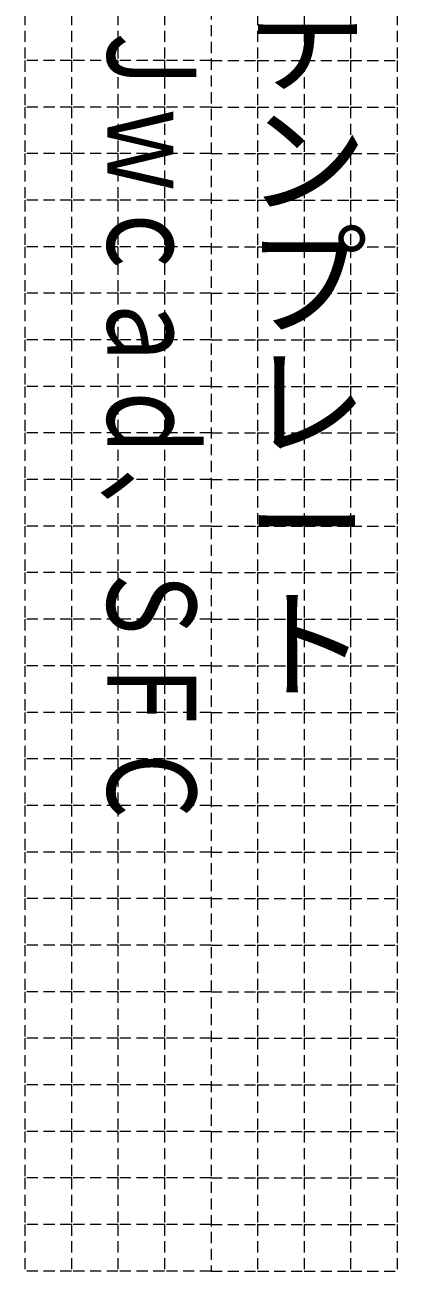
# Model space of a CAD drawing. Units: millimetres on the paper. Extents: x -148 to 148, y -210 to 210.
# Drawn here: x -53 to -13, y -132.6 to 1.2 of the extents above; entities that cross this region are included whole.
import ezdxf
from ezdxf.enums import TextEntityAlignment as Align

# ---------------------------------------------------------------- set-up
doc = ezdxf.new("R2010")
doc.units = ezdxf.units.MM
doc.linetypes.add('DASHED1', pattern=[1.8, 1.2, -0.6])
doc.layers.add('0-0', color=3, linetype='DASHED1', lineweight=9)
doc.styles.add('@ＭＳ ゴシック', font='')
doc.styles.add('ＭＳ ゴシック', font='')
doc.styles.get('@ＭＳ ゴシック').set_extended_font_data('@MS Gothic')
doc.styles.get('ＭＳ ゴシック').set_extended_font_data('MS Gothic')

msp = doc.modelspace()

# ---------------------------------------------------------------- linework, layer by layer
at = {"layer": '0-0'}
for p, q in [((-33, 107.38), (-33, -132.62)), ((-48, 2.38), (-48, -2.62)), ((-43, 2.38), (-43, -2.62)), ((-38, 2.38), (-38, -2.62)), ((-28, 2.38), (-28, -2.62)), ((-23, 2.38), (-23, -2.62)), ((-18, 2.38), (-18, -2.62)), ((-48, -2.62), (-48, -7.62)), ((-43, -2.62), (-48, -2.62)), ((-43, -2.62), (-43, -7.62)), ((-38, -2.62), (-43, -2.62)), ((-38, -2.62), (-38, -7.62)), ((-33, -2.62), (-38, -2.62)), ((-33, -2.62), (-28, -2.62)), ((-28, -2.62), (-28, -7.62)), ((-28, -2.62), (-23, -2.62)), ((-23, -2.62), (-18, -2.62)), ((-23, -2.62), (-23, -7.62)), ((-18, -2.62), (-18, -7.62)), ((-48, -7.62), (-48, -12.62)), ((-43, -7.62), (-48, -7.62)), ((-43, -7.62), (-43, -12.62)), ((-38, -7.62), (-43, -7.62)), ((-38, -7.62), (-38, -12.62)), ((-33, -7.62), (-38, -7.62)), ((-33, -7.62), (-28, -7.62)), ((-28, -7.62), (-28, -12.62)), ((-28, -7.62), (-23, -7.62)), ((-23, -7.62), (-18, -7.62)), ((-23, -7.62), (-23, -12.62)), ((-18, -7.62), (-18, -12.62)), ((-48, -12.62), (-48, -17.62)), ((-43, -12.62), (-48, -12.62)), ((-43, -12.62), (-43, -17.62)), ((-38, -12.62), (-43, -12.62)), ((-38, -12.62), (-38, -17.62)), ((-33, -12.62), (-38, -12.62)), ((-33, -12.62), (-28, -12.62)), ((-28, -12.62), (-28, -17.62)), ((-28, -12.62), (-23, -12.62)), ((-23, -12.62), (-18, -12.62)), ((-23, -12.62), (-23, -17.62)), ((-18, -12.62), (-18, -17.62)), ((-48, -17.62), (-48, -22.62)), ((-43, -17.62), (-48, -17.62)), ((-43, -17.62), (-43, -22.62)), ((-38, -17.62), (-43, -17.62)), ((-38, -17.62), (-38, -22.62)), ((-33, -17.62), (-38, -17.62)), ((-33, -17.62), (-28, -17.62)), ((-28, -17.62), (-28, -22.62)), ((-28, -17.62), (-23, -17.62)), ((-23, -17.62), (-18, -17.62)), ((-23, -17.62), (-23, -22.62)), ((-18, -17.62), (-18, -22.62)), ((-48, -22.62), (-48, -27.62)), ((-43, -22.62), (-48, -22.62)), ((-43, -22.62), (-43, -27.62)), ((-38, -22.62), (-43, -22.62)), ((-38, -22.62), (-38, -27.62)), ((-33, -22.62), (-38, -22.62)), ((-33, -22.62), (-28, -22.62)), ((-28, -22.62), (-28, -27.62)), ((-28, -22.62), (-23, -22.62)), ((-23, -22.62), (-18, -22.62)), ((-23, -22.62), (-23, -27.62)), ((-18, -22.62), (-18, -27.62)), ((-48, -27.62), (-48, -32.62)), ((-43, -27.62), (-48, -27.62)), ((-43, -27.62), (-43, -32.62)), ((-38, -27.62), (-43, -27.62)), ((-38, -27.62), (-38, -32.62)), ((-33, -27.62), (-38, -27.62)), ((-33, -27.62), (-28, -27.62)), ((-28, -27.62), (-28, -32.62)), ((-28, -27.62), (-23, -27.62)), ((-23, -27.62), (-18, -27.62)), ((-23, -27.62), (-23, -32.62)), ((-18, -27.62), (-18, -32.62)), ((-48, -32.62), (-48, -37.62)), ((-43, -32.62), (-48, -32.62)), ((-43, -32.62), (-43, -37.62)), ((-38, -32.62), (-43, -32.62)), ((-38, -32.62), (-38, -37.62)), ((-33, -32.62), (-38, -32.62)), ((-33, -32.62), (-28, -32.62)), ((-28, -32.62), (-28, -37.62)), ((-28, -32.62), (-23, -32.62)), ((-23, -32.62), (-18, -32.62)), ((-23, -32.62), (-23, -37.62)), ((-18, -32.62), (-18, -37.62)), ((-48, -37.62), (-48, -42.62)), ((-43, -37.62), (-48, -37.62)), ((-43, -37.62), (-43, -42.62)), ((-38, -37.62), (-43, -37.62)), ((-38, -37.62), (-38, -42.62)), ((-33, -37.62), (-38, -37.62)), ((-33, -37.62), (-28, -37.62)), ((-28, -37.62), (-28, -42.62)), ((-28, -37.62), (-23, -37.62)), ((-23, -37.62), (-18, -37.62)), ((-23, -37.62), (-23, -42.62)), ((-18, -37.62), (-18, -42.62)), ((-48, -42.62), (-48, -47.62)), ((-43, -42.62), (-48, -42.62)), ((-43, -42.62), (-43, -47.62)), ((-38, -42.62), (-43, -42.62)), ((-38, -42.62), (-38, -47.62)), ((-33, -42.62), (-38, -42.62)), ((-33, -42.62), (-28, -42.62)), ((-28, -42.62), (-28, -47.62)), ((-28, -42.62), (-23, -42.62)), ((-23, -42.62), (-18, -42.62)), ((-23, -42.62), (-23, -47.62)), ((-18, -42.62), (-18, -47.62)), ((-48, -47.62), (-48, -52.62)), ((-43, -47.62), (-48, -47.62)), ((-43, -47.62), (-43, -52.62)), ((-38, -47.62), (-43, -47.62)), ((-38, -47.62), (-38, -52.62)), ((-33, -47.62), (-38, -47.62)), ((-33, -47.62), (-28, -47.62)), ((-28, -47.62), (-28, -52.62)), ((-28, -47.62), (-23, -47.62)), ((-23, -47.62), (-18, -47.62)), ((-23, -47.62), (-23, -52.62)), ((-18, -47.62), (-18, -52.62)), ((-48, -52.62), (-48, -57.62)), ((-43, -52.62), (-48, -52.62)), ((-43, -52.62), (-43, -57.62)), ((-38, -52.62), (-43, -52.62)), ((-38, -52.62), (-38, -57.62)), ((-33, -52.62), (-38, -52.62)), ((-33, -52.62), (-28, -52.62)), ((-28, -52.62), (-28, -57.62)), ((-28, -52.62), (-23, -52.62)), ((-23, -52.62), (-18, -52.62)), ((-23, -52.62), (-23, -57.62)), ((-18, -52.62), (-18, -57.62)), ((-48, -57.62), (-48, -62.62)), ((-43, -57.62), (-48, -57.62)), ((-43, -57.62), (-43, -62.62)), ((-38, -57.62), (-43, -57.62)), ((-38, -57.62), (-38, -62.62)), ((-33, -57.62), (-38, -57.62)), ((-33, -57.62), (-28, -57.62)), ((-28, -57.62), (-28, -62.62)), ((-28, -57.62), (-23, -57.62)), ((-23, -57.62), (-18, -57.62)), ((-23, -57.62), (-23, -62.62)), ((-18, -57.62), (-18, -62.62)), ((-48, -62.62), (-48, -67.62)), ((-43, -62.62), (-48, -62.62)), ((-43, -62.62), (-43, -67.62)), ((-38, -62.62), (-43, -62.62)), ((-38, -62.62), (-38, -67.62)), ((-33, -62.62), (-38, -62.62)), ((-33, -62.62), (-28, -62.62)), ((-28, -62.62), (-28, -67.62)), ((-28, -62.62), (-23, -62.62)), ((-23, -62.62), (-18, -62.62)), ((-23, -62.62), (-23, -67.62)), ((-18, -62.62), (-18, -67.62)), ((-48, -67.62), (-48, -72.62)), ((-43, -67.62), (-48, -67.62)), ((-43, -67.62), (-43, -72.62)), ((-38, -67.62), (-43, -67.62)), ((-38, -67.62), (-38, -72.62)), ((-33, -67.62), (-38, -67.62)), ((-33, -67.62), (-28, -67.62)), ((-28, -67.62), (-28, -72.62)), ((-28, -67.62), (-23, -67.62)), ((-23, -67.62), (-18, -67.62)), ((-23, -67.62), (-23, -72.62)), ((-18, -67.62), (-18, -72.62)), ((-48, -72.62), (-48, -77.62)), ((-43, -72.62), (-48, -72.62)), ((-43, -72.62), (-43, -77.62)), ((-38, -72.62), (-43, -72.62)), ((-38, -72.62), (-38, -77.62)), ((-33, -72.62), (-38, -72.62)), ((-33, -72.62), (-28, -72.62)), ((-28, -72.62), (-28, -77.62)), ((-28, -72.62), (-23, -72.62)), ((-23, -72.62), (-18, -72.62)), ((-23, -72.62), (-23, -77.62)), ((-18, -72.62), (-18, -77.62)), ((-48, -77.62), (-48, -82.62)), ((-43, -77.62), (-48, -77.62)), ((-43, -77.62), (-43, -82.62)), ((-38, -77.62), (-43, -77.62)), ((-38, -77.62), (-38, -82.62)), ((-33, -77.62), (-38, -77.62)), ((-33, -77.62), (-28, -77.62)), ((-28, -77.62), (-28, -82.62)), ((-28, -77.62), (-23, -77.62)), ((-23, -77.62), (-18, -77.62)), ((-23, -77.62), (-23, -82.62)), ((-18, -77.62), (-18, -82.62)), ((-48, -82.62), (-48, -87.62)), ((-43, -82.62), (-48, -82.62)), ((-43, -82.62), (-43, -87.62)), ((-38, -82.62), (-43, -82.62)), ((-38, -82.62), (-38, -87.62)), ((-33, -82.62), (-38, -82.62)), ((-33, -82.62), (-28, -82.62)), ((-28, -82.62), (-28, -87.62)), ((-28, -82.62), (-23, -82.62)), ((-23, -82.62), (-18, -82.62)), ((-23, -82.62), (-23, -87.62)), ((-18, -82.62), (-18, -87.62)), ((-48, -87.62), (-48, -92.62)), ((-43, -87.62), (-48, -87.62)), ((-43, -87.62), (-43, -92.62)), ((-38, -87.62), (-43, -87.62)), ((-38, -87.62), (-38, -92.62)), ((-33, -87.62), (-38, -87.62)), ((-33, -87.62), (-28, -87.62)), ((-28, -87.62), (-28, -92.62)), ((-28, -87.62), (-23, -87.62)), ((-23, -87.62), (-18, -87.62)), ((-23, -87.62), (-23, -92.62)), ((-18, -87.62), (-18, -92.62)), ((-48, -92.62), (-48, -97.62)), ((-43, -92.62), (-48, -92.62)), ((-43, -92.62), (-43, -97.62)), ((-38, -92.62), (-43, -92.62)), ((-38, -92.62), (-38, -97.62)), ((-33, -92.62), (-38, -92.62)), ((-33, -92.62), (-28, -92.62)), ((-28, -92.62), (-28, -97.62)), ((-28, -92.62), (-23, -92.62)), ((-23, -92.62), (-18, -92.62)), ((-23, -92.62), (-23, -97.62)), ((-18, -92.62), (-18, -97.62)), ((-48, -97.62), (-48, -102.62)), ((-43, -97.62), (-48, -97.62)), ((-43, -97.62), (-43, -102.62)), ((-38, -97.62), (-43, -97.62)), ((-38, -97.62), (-38, -102.62)), ((-33, -97.62), (-38, -97.62)), ((-33, -97.62), (-28, -97.62)), ((-28, -97.62), (-28, -102.62)), ((-28, -97.62), (-23, -97.62)), ((-23, -97.62), (-18, -97.62)), ((-23, -97.62), (-23, -102.62)), ((-18, -97.62), (-18, -102.62)), ((-48, -102.62), (-48, -107.62)), ((-43, -102.62), (-48, -102.62)), ((-43, -102.62), (-43, -107.62)), ((-38, -102.62), (-43, -102.62)), ((-38, -102.62), (-38, -107.62)), ((-33, -102.62), (-38, -102.62)), ((-33, -102.62), (-28, -102.62)), ((-28, -102.62), (-28, -107.62)), ((-28, -102.62), (-23, -102.62)), ((-23, -102.62), (-18, -102.62)), ((-23, -102.62), (-23, -107.62)), ((-18, -102.62), (-18, -107.62)), ((-48, -107.62), (-48, -112.62)), ((-43, -107.62), (-48, -107.62)), ((-43, -107.62), (-43, -112.62)), ((-38, -107.62), (-43, -107.62)), ((-38, -107.62), (-38, -112.62)), ((-33, -107.62), (-38, -107.62)), ((-33, -107.62), (-28, -107.62)), ((-28, -107.62), (-28, -112.62)), ((-28, -107.62), (-23, -107.62)), ((-23, -107.62), (-18, -107.62)), ((-23, -107.62), (-23, -112.62)), ((-18, -107.62), (-18, -112.62)), ((-48, -112.62), (-48, -117.62)), ((-43, -112.62), (-48, -112.62)), ((-43, -112.62), (-43, -117.62)), ((-38, -112.62), (-43, -112.62)), ((-38, -112.62), (-38, -117.62)), ((-33, -112.62), (-38, -112.62)), ((-33, -112.62), (-28, -112.62)), ((-28, -112.62), (-28, -117.62)), ((-28, -112.62), (-23, -112.62)), ((-23, -112.62), (-18, -112.62)), ((-23, -112.62), (-23, -117.62)), ((-18, -112.62), (-18, -117.62)), ((-48, -117.62), (-48, -122.62)), ((-43, -117.62), (-48, -117.62)), ((-43, -117.62), (-43, -122.62)), ((-38, -117.62), (-43, -117.62)), ((-38, -117.62), (-38, -122.62)), ((-33, -117.62), (-38, -117.62)), ((-33, -117.62), (-28, -117.62)), ((-28, -117.62), (-28, -122.62)), ((-28, -117.62), (-23, -117.62)), ((-23, -117.62), (-18, -117.62)), ((-23, -117.62), (-23, -122.62)), ((-18, -117.62), (-18, -122.62)), ((-48, -122.62), (-48, -127.62)), ((-43, -122.62), (-48, -122.62)), ((-43, -122.62), (-43, -127.62)), ((-38, -122.62), (-43, -122.62)), ((-38, -122.62), (-38, -127.62)), ((-33, -122.62), (-38, -122.62)), ((-33, -122.62), (-28, -122.62)), ((-28, -122.62), (-28, -127.62)), ((-28, -122.62), (-23, -122.62)), ((-23, -122.62), (-18, -122.62)), ((-23, -122.62), (-23, -127.62)), ((-18, -122.62), (-18, -127.62)), ((-48, -127.62), (-48, -132.62)), ((-43, -127.62), (-48, -127.62)), ((-43, -127.62), (-43, -132.62)), ((-38, -127.62), (-43, -127.62)), ((-38, -127.62), (-38, -132.62)), ((-33, -127.62), (-38, -127.62)), ((-33, -127.62), (-28, -127.62)), ((-28, -127.62), (-28, -132.62)), ((-28, -127.62), (-23, -127.62)), ((-23, -127.62), (-18, -127.62)), ((-23, -127.62), (-23, -132.62)), ((-18, -127.62), (-18, -132.62)), ((-48, -132.62), (-53, -132.62)), ((-43, -132.62), (-48, -132.62)), ((-38, -132.62), (-43, -132.62)), ((-33, -132.62), (-38, -132.62)), ((-33, -132.62), (-28, -132.62)), ((-28, -132.62), (-23, -132.62)), ((-23, -132.62), (-18, -132.62)), ((-18, -132.62), (-13, -132.62))]:
    msp.add_line(p, q, dxfattribs=at)
for points in [[(-48, 2.38), (-53, 2.38), (-53, -2.62)], [(-18, 2.38), (-13, 2.38), (-13, -2.62)], [(-48, -2.62), (-53, -2.62), (-53, -7.62)], [(-18, -2.62), (-13, -2.62), (-13, -7.62)], [(-48, -7.62), (-53, -7.62), (-53, -12.62)], [(-18, -7.62), (-13, -7.62), (-13, -12.62)], [(-48, -12.62), (-53, -12.62), (-53, -17.62)], [(-18, -12.62), (-13, -12.62), (-13, -17.62)], [(-48, -17.62), (-53, -17.62), (-53, -22.62)], [(-18, -17.62), (-13, -17.62), (-13, -22.62)], [(-48, -22.62), (-53, -22.62), (-53, -27.62)], [(-18, -22.62), (-13, -22.62), (-13, -27.62)], [(-48, -27.62), (-53, -27.62), (-53, -32.62)], [(-18, -27.62), (-13, -27.62), (-13, -32.62)], [(-48, -32.62), (-53, -32.62), (-53, -37.62)], [(-18, -32.62), (-13, -32.62), (-13, -37.62)], [(-48, -37.62), (-53, -37.62), (-53, -42.62)], [(-18, -37.62), (-13, -37.62), (-13, -42.62)], [(-48, -42.62), (-53, -42.62), (-53, -47.62)], [(-18, -42.62), (-13, -42.62), (-13, -47.62)], [(-48, -47.62), (-53, -47.62), (-53, -52.62)], [(-18, -47.62), (-13, -47.62), (-13, -52.62)], [(-48, -52.62), (-53, -52.62), (-53, -57.62)], [(-18, -52.62), (-13, -52.62), (-13, -57.62)], [(-48, -57.62), (-53, -57.62), (-53, -62.62)], [(-18, -57.62), (-13, -57.62), (-13, -62.62)], [(-48, -62.62), (-53, -62.62), (-53, -67.62)], [(-18, -62.62), (-13, -62.62), (-13, -67.62)], [(-48, -67.62), (-53, -67.62), (-53, -72.62)], [(-18, -67.62), (-13, -67.62), (-13, -72.62)], [(-48, -72.62), (-53, -72.62), (-53, -77.62)], [(-18, -72.62), (-13, -72.62), (-13, -77.62)], [(-48, -77.62), (-53, -77.62), (-53, -82.62)], [(-18, -77.62), (-13, -77.62), (-13, -82.62)], [(-48, -82.62), (-53, -82.62), (-53, -87.62)], [(-18, -82.62), (-13, -82.62), (-13, -87.62)], [(-48, -87.62), (-53, -87.62), (-53, -92.62)], [(-18, -87.62), (-13, -87.62), (-13, -92.62)], [(-48, -92.62), (-53, -92.62), (-53, -97.62)], [(-18, -92.62), (-13, -92.62), (-13, -97.62)], [(-48, -97.62), (-53, -97.62), (-53, -102.62)], [(-18, -97.62), (-13, -97.62), (-13, -102.62)], [(-48, -102.62), (-53, -102.62), (-53, -107.62)], [(-18, -102.62), (-13, -102.62), (-13, -107.62)], [(-48, -107.62), (-53, -107.62), (-53, -112.62)], [(-18, -107.62), (-13, -107.62), (-13, -112.62)], [(-48, -112.62), (-53, -112.62), (-53, -117.62)], [(-18, -112.62), (-13, -112.62), (-13, -117.62)], [(-48, -117.62), (-53, -117.62), (-53, -122.62)], [(-18, -117.62), (-13, -117.62), (-13, -122.62)], [(-48, -122.62), (-53, -122.62), (-53, -127.62)], [(-18, -122.62), (-13, -122.62), (-13, -127.62)], [(-48, -127.62), (-53, -127.62), (-53, -132.62)], [(-18, -127.62), (-13, -127.62), (-13, -132.62)]]:
    msp.add_lwpolyline(points, dxfattribs=at)

# ---------------------------------------------------------------- texts
at = {"layer": '0-0', "color": 7, "style": '@ＭＳ ゴシック'}
msp.add_text('（無料）背表紙テンプレート', height=9.531, rotation=270, dxfattribs=at).set_placement((-30.5, 97.38), align=Align.BOTTOM_LEFT)
at = {"layer": '0-0', "color": 7, "style": 'ＭＳ ゴシック', "width": 0.75}
msp.add_text('Ｊｗｃａｄ、ＳＦＣ', height=9.531, rotation=270, dxfattribs=at).set_placement((-47, 2.38), align=Align.BOTTOM_LEFT)

doc.saveas('drawing.dxf')
